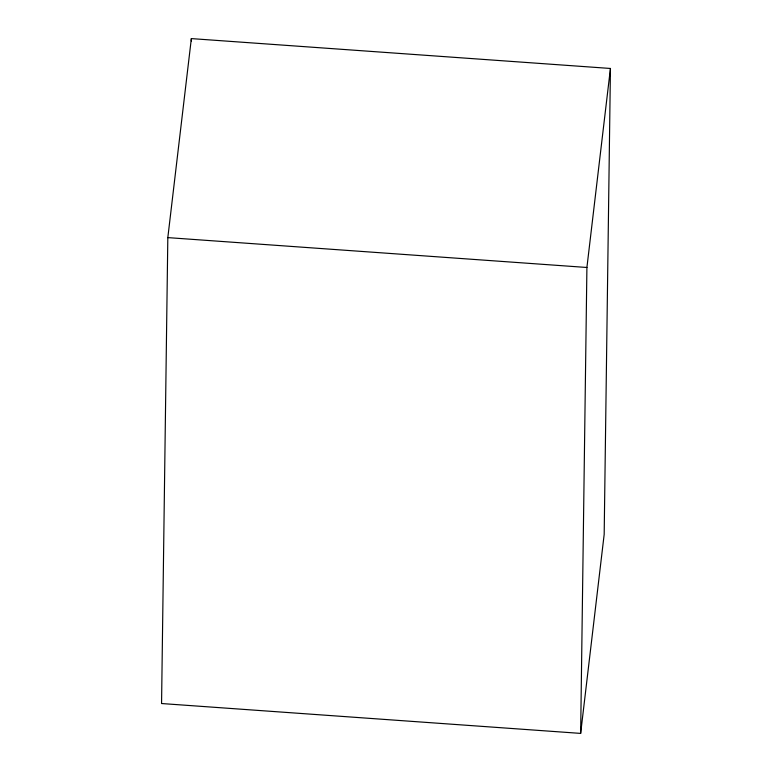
<?xml version="1.0" encoding="UTF-8"?>
<svg xmlns="http://www.w3.org/2000/svg" width="772" height="772" viewBox="0 0 772 772"><rect width="100%" height="100%" fill="white"/><g stroke="black" fill="none" stroke-linecap="round" stroke-linejoin="round"><path stroke-width="1.16" d="M167.823 237.612L161.56 703.533L580.65 733.4L604.177 534.388L610.44 68.467L191.35 38.6L167.823 237.612L586.913 267.479L580.65 733.4M191.321 41.012L191.35 38.6M586.913 267.479L610.44 68.467"/></g></svg>
